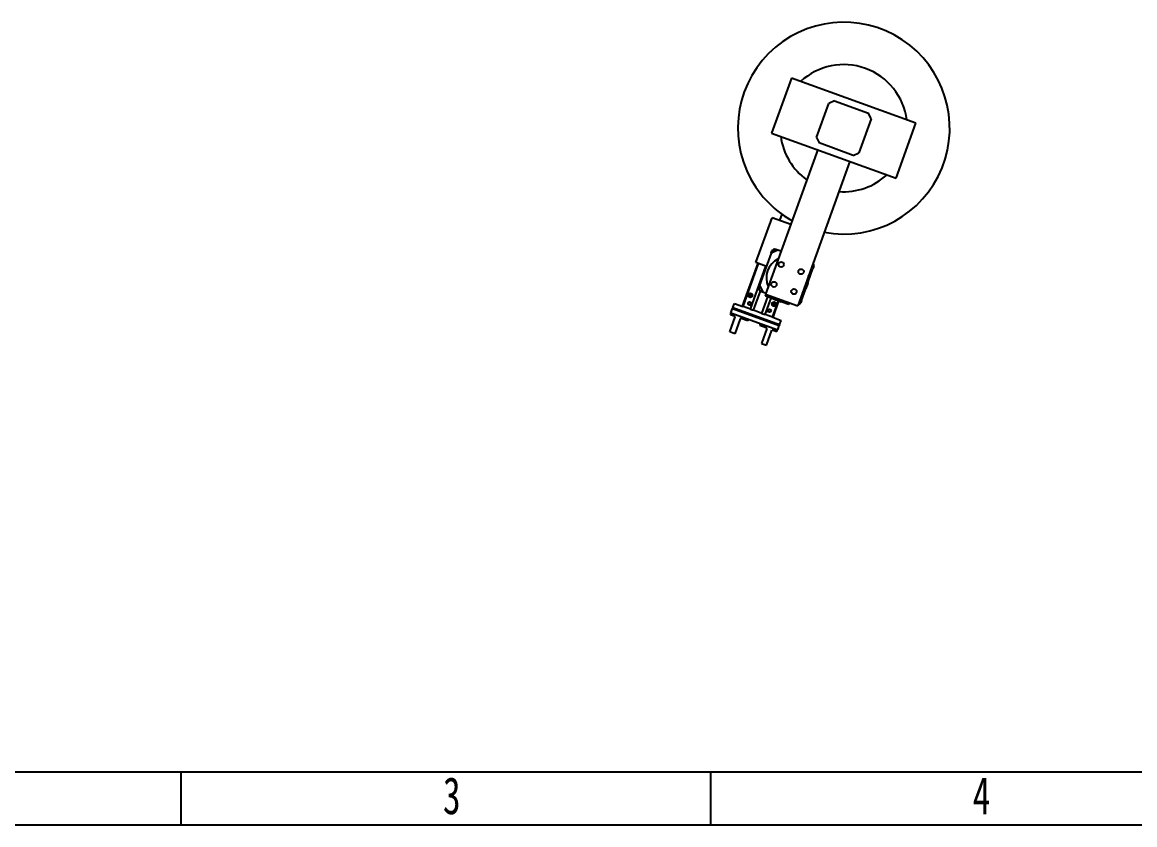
# Model space of a CAD drawing. Header units: millimetres. Extents: x 0 to 420, y 0 to 297.
# Drawn here: x 105 to 210, y 0 to 75.8 of the extents above; entities that cross this region are included whole.
import ezdxf

# ---------------------------------------------------------------- set-up
doc = ezdxf.new("R2010")
doc.units = ezdxf.units.MM
for name, color, linetype in [('10', 7, 'Continuous'), ('5', 7, 'Continuous'), ('9', 7, 'Continuous')]:
    doc.layers.add(name, color=color, linetype=linetype)
doc.styles.add('SLDTEXTSTYLE4', font='TXT', dxfattribs={"width": 0.7})

msp = doc.modelspace()

# ---------------------------------------------------------------- linework, layer by layer
at = {"color": 7, "linetype": 'Continuous', "lineweight": 25}
for p, q in [((177.6, 70.5), (175.73, 65.32)), ((189.35, 66.24), (177.6, 70.5)), ((181.65, 68.35), (181.14, 68.11)), ((181.65, 68.35), (184.87, 67.19)), ((179.97, 64.89), (181.14, 68.11)), ((185.11, 66.67), (183.95, 63.45)), ((185.11, 66.67), (184.87, 67.19)), ((187.48, 61.07), (189.35, 66.24)), ((175.73, 65.32), (187.48, 61.07)), ((179.97, 64.89), (180.21, 64.38)), ((183.43, 63.21), (180.21, 64.38)), ((180.09, 63.75), (175.15, 50.11)), ((183.43, 63.21), (183.95, 63.45)), ((183.12, 62.65), (178.19, 49.01)), ((174.24, 53.09), (175.77, 57.32)), ((177.53, 56.69), (175.77, 57.32)), ((176.7, 57.67), (176.48, 57.07)), ((175.68, 53.96), (174.59, 50.95)), ((176.32, 54.26), (175.68, 53.96)), ((175.68, 53.96), (175.75, 54.15)), ((175.77, 54.14), (175.71, 53.97)), ((175.77, 54.14), (175.75, 54.15)), ((176.14, 54.33), (176.13, 54.31)), ((176.3, 54.25), (176.13, 54.31)), ((176.14, 54.33), (176.32, 54.26)), ((176.61, 54.16), (176.32, 54.26)), ((172.98, 48.96), (174.45, 53.02)), ((173.03, 48.94), (174.5, 53)), ((173.72, 48.69), (175.19, 52.75)), ((175.24, 52.73), (174.24, 53.09)), ((179.21, 51.37), (179.63, 52.53)), ((179.63, 52.53), (179.54, 52.74)), ((179.62, 52.56), (179.68, 52.73)), ((179.7, 52.72), (179.63, 52.53)), ((179.7, 52.72), (179.68, 52.73)), ((174.99, 52.15), (174.91, 51.93)), ((174.91, 51.93), (174.91, 51.97)), ((174.53, 50.76), (174.59, 50.95)), ((174.55, 50.76), (174.53, 50.76)), ((174.61, 50.93), (174.55, 50.76)), ((174.59, 50.95), (174.89, 50.31)), ((178.54, 49.52), (178.92, 50.55)), ((173.86, 49.94), (173.55, 50.05)), ((174.03, 48.58), (174.68, 50.39)), ((174.71, 50.4), (174.88, 50.34)), ((174.71, 50.4), (174.71, 50.38)), ((174.89, 50.31), (174.71, 50.38)), ((174.81, 48.29), (175.37, 49.84)), ((174.89, 50.31), (175.19, 50.21)), ((175.12, 48.18), (175.68, 49.73)), ((175.15, 50.11), (178.19, 49.01)), ((175.16, 49.91), (175.22, 50.09)), ((175.88, 49.66), (175.16, 49.91)), ((175.81, 47.93), (176.37, 49.48)), ((175.86, 47.91), (176.42, 49.46)), ((175.94, 49.83), (175.88, 49.66)), ((175.88, 49.66), (176.63, 49.38)), ((176.69, 49.55), (176.63, 49.38)), ((177.34, 49.12), (176.63, 49.38)), ((178.34, 49.43), (178.54, 49.52)), ((178.46, 49.34), (178.52, 49.51)), ((178.54, 49.52), (178.48, 49.33)), ((171.89, 48.34), (172.03, 48.75)), ((171.89, 48.34), (176.3, 46.74)), ((171.91, 48.33), (171.89, 48.27)), ((172.06, 48.83), (172.03, 48.75)), ((172.03, 48.75), (176.45, 47.15)), ((172.06, 48.83), (172.21, 49.23)), ((172.06, 48.83), (176.48, 47.23)), ((172.21, 49.23), (173.01, 48.95)), ((173.03, 48.94), (173.01, 48.95)), ((173.72, 48.69), (173.03, 48.94)), ((173.72, 48.69), (174.03, 48.58)), ((174.81, 48.29), (174.03, 48.58)), ((176.11, 49.12), (175.81, 49.23)), ((177.34, 49.12), (177.41, 49.3)), ((178.48, 49.33), (178.46, 49.34)), ((171.77, 46.54), (172.28, 47.95)), ((171.85, 48.16), (171.88, 48.26)), ((172.2, 48.03), (171.85, 48.16)), ((171.89, 48.27), (171.88, 48.26)), ((171.88, 48.26), (171.98, 48.22)), ((171.89, 48.27), (171.98, 48.24)), ((171.98, 48.22), (171.98, 48.24)), ((172.75, 47.78), (172.24, 46.37)), ((172.28, 47.95), (172.27, 47.96)), ((172.76, 47.78), (172.75, 47.78)), ((173.47, 47.58), (172.86, 47.8)), ((173.51, 47.68), (173.41, 47.72)), ((173.41, 47.72), (173.41, 47.7)), ((173.41, 47.7), (173.5, 47.67)), ((173.5, 47.67), (173.47, 47.58)), ((173.51, 47.68), (173.5, 47.67)), ((173.53, 47.75), (173.51, 47.68)), ((174.63, 47.26), (174.6, 47.17)), ((174.63, 47.26), (174.64, 47.27)), ((174.73, 47.23), (174.63, 47.26)), ((174.64, 47.27), (174.66, 47.34)), ((174.64, 47.27), (174.73, 47.24)), ((174.81, 48.29), (175.12, 48.18)), ((175.81, 47.93), (175.12, 48.18)), ((175.83, 47.92), (175.81, 47.93)), ((175.83, 47.92), (176.63, 47.63)), ((176.48, 47.23), (176.63, 47.63)), ((172.24, 46.37), (171.77, 46.54)), ((174.6, 47.17), (175.2, 46.95)), ((174.73, 47.24), (174.73, 47.23)), ((175.28, 46.87), (174.77, 45.46)), ((175.24, 45.29), (175.75, 46.7)), ((175.27, 46.87), (175.28, 46.87)), ((175.75, 46.7), (175.76, 46.69)), ((175.86, 46.71), (176.22, 46.58)), ((176.26, 46.69), (176.16, 46.72)), ((176.16, 46.71), (176.16, 46.72)), ((176.25, 46.67), (176.16, 46.71)), ((176.22, 46.58), (176.25, 46.67)), ((176.25, 46.67), (176.26, 46.69)), ((176.26, 46.69), (176.28, 46.75)), ((176.3, 46.74), (176.45, 47.15)), ((176.48, 47.23), (176.45, 47.15)), ((174.77, 45.46), (175.24, 45.29))]:
    msp.add_line(p, q, dxfattribs=at)
for centre, radius in [((176.63, 52.91), 0.25), ((178.51, 52.23), 0.25), ((175.95, 51.03), 0.25), ((177.83, 50.35), 0.25), ((173.64, 49.22), 0.15), ((173.71, 49.99), 0.2), ((173.71, 49.99), 0.162), ((175.96, 49.17), 0.2), ((173.64, 49.22), 0.13), ((175.52, 48.54), 0.15), ((175.52, 48.54), 0.13), ((175.96, 49.17), 0.162)]:
    msp.add_circle(centre, radius, dxfattribs=at)
for centre, radius, start, end in [((182.54, 65.78), 10, 259.3931, 213.7857), ((182.54, 65.78), 6, 7.3788, 132.8195), ((182.54, 65.78), 6, 187.3788, 234.4845), ((182.54, 65.78), 6, 265.7138, 312.8195), ((182.54, 65.78), 10, 213.7857, 240.8052), ((176.03, 54.05), 0.3, 70.0991, 160.0991), ((176.03, 54.05), 0.28, 70.0991, 160.0991), ((177.23, 51.63), 2, 116.101, 204.0973), ((179.42, 52.82), 0.3, 340.0991, 42.4523), ((177.23, 51.63), 2, 313.6897, 6.5086), ((174.81, 50.66), 0.3, 160.0991, 250.0991), ((174.81, 50.66), 0.28, 160.0991, 250.0991), ((178.19, 49.44), 0.3, 277.746, 340.0991), ((172.17, 47.94), 0.1, 10.0991, 70.0991), ((172.83, 47.7), 0.1, 70.0991, 130.0991), ((175.17, 46.85), 0.1, 10.0991, 70.0991), ((175.83, 46.62), 0.1, 70.0991, 130.0991)]:
    msp.add_arc(centre, radius, start, end, dxfattribs=at)
at = {"color": 8, "linetype": 'Continuous', "lineweight": 25}
for centre, start, end in [((179.42, 52.82), 340.0991, 40.2865), ((178.19, 49.44), 279.9118, 340.0991)]:
    msp.add_arc(centre, 0.28, start, end, dxfattribs=at)
at = {"color": 7, "linetype": 'Continuous', "lineweight": 25}
msp.add_open_spline([(174.96, 52.12), (174.96, 52.12), (174.97, 52.13), (174.98, 52.14), (174.99, 52.15)], degree=3, knots=[0, 0, 0, 0, 0.5461454, 1, 1, 1, 1], dxfattribs=at)
at = {"layer": '5', "color": 7, "lineweight": 25}
msp.add_line((0, 5), (415, 5), dxfattribs=at)
at = {"layer": '5'}
for p, q in [((120, 0), (120, 5)), ((170, 0), (170, 5))]:
    msp.add_line(p, q, dxfattribs=at)
at = {"layer": '9', "color": 7}
msp.add_line((0, 0), (420, 0), dxfattribs=at)

# ---------------------------------------------------------------- texts
at = {"layer": '10', "char_height": 3.5, "attachment_point": 2, "style": 'SLDTEXTSTYLE4'}
for s, insert in [('3', (145.54, 4.5)), ('4', (195.54, 4.5))]:
    msp.add_mtext(s, dxfattribs=dict(at, insert=insert))

doc.saveas('drawing.dxf')
